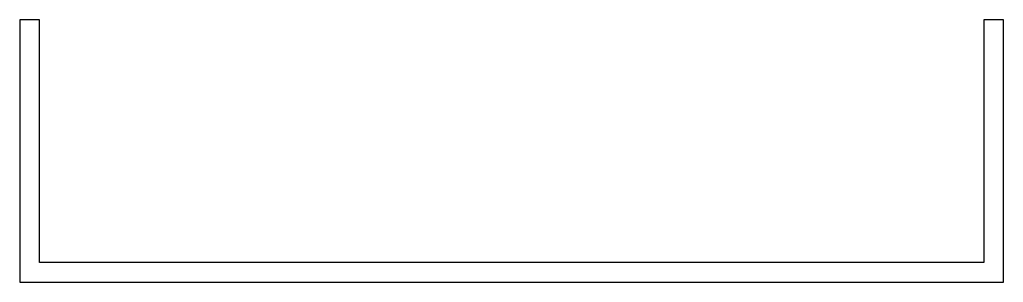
# Model space of a CAD drawing. Extents: x 878 to 1028, y -32 to 8.
import ezdxf

# ---------------------------------------------------------------- set-up
doc = ezdxf.new("R2010")
doc.units = 0
doc.header["$LTSCALE"] = 15
doc.layers.get('0').update_dxf_attribs({"linetype": 'CONTINUOUS'})

msp = doc.modelspace()

# ---------------------------------------------------------------- linework, layer by layer
at = {"ltscale": 0.05}
msp.add_lwpolyline([(877.75, 7.52), (877.75, -32.48), (1027.75, -32.48), (1027.75, 7.52), (1024.75, 7.52), (1024.75, -29.48), (880.75, -29.48), (880.75, 7.52)], close=True, dxfattribs=at)

doc.saveas('drawing.dxf')
